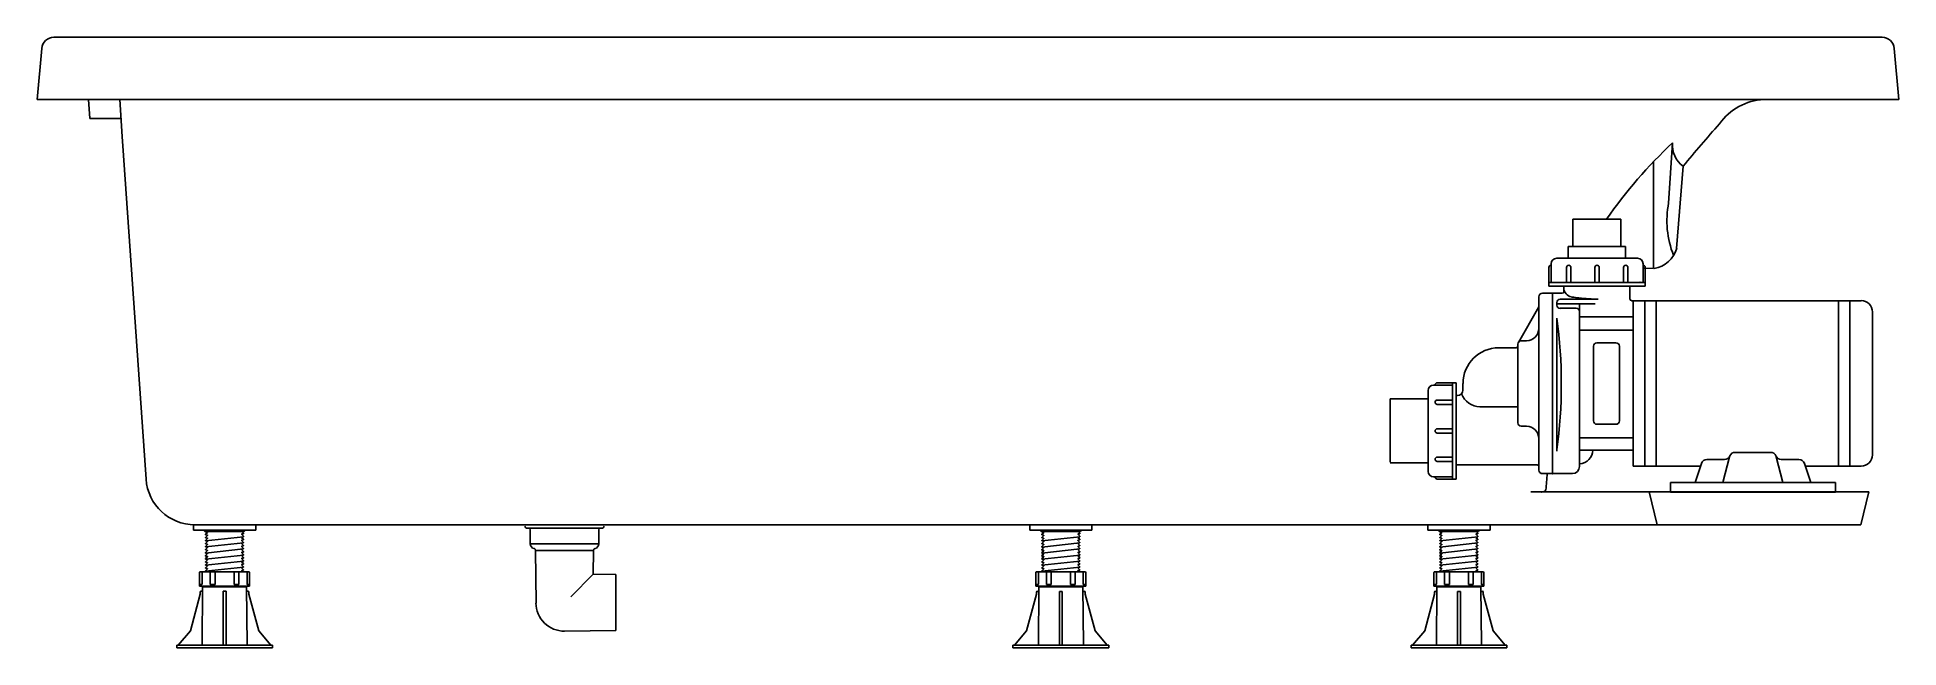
# Model space of a CAD drawing. Header units: millimetres. Extents: x -1233.67 to -1232.15, y 2253.17 to 2253.67.
import ezdxf

# ---------------------------------------------------------------- set-up
doc = ezdxf.new("R2010")
doc.units = ezdxf.units.MM
doc.layers.add('jacuzzi', color=1, linetype='Continuous')

msp = doc.modelspace()

# ---------------------------------------------------------------- linework, layer by layer
at = {"layer": 'jacuzzi'}
for p, q in [((-1233.6679, 2253.6657), (-1233.6715, 2253.6238)), ((-1233.6579, 2253.6748), (-1232.1602, 2253.6748)), ((-1232.1502, 2253.6657), (-1232.1465, 2253.6238)), ((-1233.6715, 2253.6238), (-1232.1465, 2253.6238)), ((-1233.6715, 2253.6238), (-1232.1465, 2253.6238)), ((-1233.6295, 2253.6238), (-1233.6284, 2253.6083)), ((-1233.602, 2253.5935), (-1233.604, 2253.6238)), ((-1233.6284, 2253.6083), (-1233.6024, 2253.6083)), ((-1233.602, 2253.5935), (-1233.5824, 2253.3128)), ((-1232.3319, 2253.5884), (-1232.3351, 2253.539)), ((-1232.3476, 2253.4854), (-1232.3476, 2253.5728)), ((-1232.3232, 2253.5692), (-1232.3285, 2253.5019)), ((-1232.4136, 2253.5258), (-1232.4136, 2253.5035)), ((-1232.3743, 2253.5257), (-1232.4136, 2253.5257)), ((-1232.3743, 2253.5258), (-1232.3743, 2253.5035)), ((-1232.3605, 2253.4939), (-1232.4268, 2253.4939)), ((-1232.3705, 2253.5035), (-1232.4173, 2253.5035)), ((-1232.4173, 2253.5035), (-1232.4173, 2253.4939)), ((-1232.3705, 2253.5035), (-1232.3705, 2253.4939)), ((-1232.4331, 2253.4863), (-1232.4331, 2253.471)), ((-1232.4313, 2253.4882), (-1232.4313, 2253.4894)), ((-1232.4313, 2253.4881), (-1232.4313, 2253.4893)), ((-1232.4313, 2253.4881), (-1232.4313, 2253.474)), ((-1232.4187, 2253.4863), (-1232.4187, 2253.474)), ((-1232.4151, 2253.4863), (-1232.4151, 2253.474)), ((-1232.3955, 2253.4863), (-1232.3955, 2253.474)), ((-1232.3919, 2253.4863), (-1232.3919, 2253.474)), ((-1232.372, 2253.4863), (-1232.372, 2253.474)), ((-1232.3684, 2253.4863), (-1232.3684, 2253.474)), ((-1232.356, 2253.4882), (-1232.356, 2253.4894)), ((-1232.356, 2253.4881), (-1232.356, 2253.4893)), ((-1232.356, 2253.474), (-1232.356, 2253.4881)), ((-1232.3552, 2253.4857), (-1232.3476, 2253.4854)), ((-1232.3542, 2253.4863), (-1232.3542, 2253.471)), ((-1232.4413, 2253.3202), (-1232.4413, 2253.4623)), ((-1232.4385, 2253.4651), (-1232.4302, 2253.4651)), ((-1232.3542, 2253.474), (-1232.4331, 2253.474)), ((-1232.3542, 2253.471), (-1232.4331, 2253.471)), ((-1232.4302, 2253.3174), (-1232.4302, 2253.4651)), ((-1232.4302, 2253.3174), (-1232.4302, 2253.4651)), ((-1232.4222, 2253.4651), (-1232.4302, 2253.4651)), ((-1232.4222, 2253.4651), (-1232.4302, 2253.4651)), ((-1232.4208, 2253.4665), (-1232.4208, 2253.471)), ((-1232.3668, 2253.4605), (-1232.3668, 2253.471)), ((-1232.4582, 2253.4249), (-1232.4413, 2253.4541)), ((-1232.4266, 2253.4576), (-1232.4266, 2253.4555)), ((-1232.4266, 2253.4576), (-1232.4266, 2253.4554)), ((-1232.3953, 2253.4564), (-1232.4266, 2253.4564)), ((-1232.3927, 2253.4602), (-1232.424, 2253.4602)), ((-1232.4107, 2253.4528), (-1232.424, 2253.4528)), ((-1232.4081, 2253.4564), (-1232.4081, 2253.3467)), ((-1232.1774, 2253.459), (-1232.3654, 2253.459)), ((-1232.364, 2253.459), (-1232.364, 2253.3367)), ((-1232.364, 2253.4571), (-1232.364, 2253.3367)), ((-1232.3547, 2253.459), (-1232.3547, 2253.3235)), ((-1232.3454, 2253.459), (-1232.3454, 2253.3235)), ((-1232.196, 2253.4591), (-1232.196, 2253.3236)), ((-1232.196, 2253.459), (-1232.196, 2253.3235)), ((-1232.1867, 2253.4591), (-1232.1867, 2253.3236)), ((-1232.1867, 2253.459), (-1232.1867, 2253.3235)), ((-1232.1681, 2253.4498), (-1232.1681, 2253.3328)), ((-1232.1681, 2253.4498), (-1232.1681, 2253.3328)), ((-1232.4266, 2253.4438), (-1232.4266, 2253.3358)), ((-1232.364, 2253.4457), (-1232.4081, 2253.4457)), ((-1232.364, 2253.4349), (-1232.4081, 2253.4349)), ((-1232.4743, 2253.4205), (-1232.46, 2253.4205)), ((-1232.4585, 2253.359), (-1232.4585, 2253.4235)), ((-1232.4558, 2253.4263), (-1232.4515, 2253.4263)), ((-1232.3966, 2253.3606), (-1232.3966, 2253.4218)), ((-1232.3938, 2253.4246), (-1232.3782, 2253.4246)), ((-1232.3754, 2253.3606), (-1232.3754, 2253.4218)), ((-1232.5122, 2253.39), (-1232.5276, 2253.39)), ((-1232.5246, 2253.3918), (-1232.5092, 2253.3918)), ((-1232.5122, 2253.3918), (-1232.5122, 2253.3129)), ((-1232.5092, 2253.3918), (-1232.5092, 2253.3129)), ((-1232.5036, 2253.3858), (-1232.5036, 2253.3913)), ((-1232.5631, 2253.3786), (-1232.5631, 2253.3267)), ((-1232.5631, 2253.3786), (-1232.5631, 2253.3304)), ((-1232.5631, 2253.3786), (-1232.5321, 2253.3786)), ((-1232.5631, 2253.3786), (-1232.5321, 2253.3786)), ((-1232.5321, 2253.3856), (-1232.5321, 2253.3193)), ((-1232.5321, 2253.3855), (-1232.5321, 2253.3192)), ((-1232.5246, 2253.3777), (-1232.5122, 2253.3777)), ((-1232.5246, 2253.3741), (-1232.5122, 2253.3741)), ((-1232.5085, 2253.3814), (-1232.508, 2253.3814)), ((-1232.4897, 2253.372), (-1232.4585, 2253.372)), ((-1232.4558, 2253.3562), (-1232.4515, 2253.3562)), ((-1232.3938, 2253.3578), (-1232.3782, 2253.3578)), ((-1232.5246, 2253.3542), (-1232.5122, 2253.3542)), ((-1232.5246, 2253.3506), (-1232.5122, 2253.3506)), ((-1232.364, 2253.3467), (-1232.4081, 2253.3467)), ((-1232.4081, 2253.3467), (-1232.4081, 2253.3367)), ((-1232.4081, 2253.3467), (-1232.4081, 2253.3367)), ((-1232.364, 2253.3467), (-1232.364, 2253.3367)), ((-1232.364, 2253.3467), (-1232.364, 2253.3367)), ((-1232.5631, 2253.3341), (-1232.5631, 2253.3304)), ((-1232.5631, 2253.3304), (-1232.5631, 2253.3267)), ((-1232.5631, 2253.3262), (-1232.5321, 2253.3262)), ((-1232.5246, 2253.331), (-1232.5122, 2253.331)), ((-1232.5246, 2253.3274), (-1232.5122, 2253.3274)), ((-1232.4081, 2253.3367), (-1232.364, 2253.3367)), ((-1232.4081, 2253.3367), (-1232.4081, 2253.3319)), ((-1232.4081, 2253.3367), (-1232.4081, 2253.3319)), ((-1232.4081, 2253.3319), (-1232.4081, 2253.3254)), ((-1232.4081, 2253.3319), (-1232.4081, 2253.3254)), ((-1232.4081, 2253.3254), (-1232.4081, 2253.3233)), ((-1232.4081, 2253.3254), (-1232.4081, 2253.3233)), ((-1232.364, 2253.3367), (-1232.364, 2253.3236)), ((-1232.364, 2253.3367), (-1232.364, 2253.3235)), ((-1232.3134, 2253.3102), (-1232.3082, 2253.3258)), ((-1232.3134, 2253.3101), (-1232.3082, 2253.3258)), ((-1232.3038, 2253.329), (-1232.2892, 2253.329)), ((-1232.3038, 2253.329), (-1232.2892, 2253.329)), ((-1232.2851, 2253.3314), (-1232.2906, 2253.3102)), ((-1232.2851, 2253.3313), (-1232.2906, 2253.3101)), ((-1232.2806, 2253.3348), (-1232.266, 2253.3348)), ((-1232.2806, 2253.3348), (-1232.266, 2253.3348)), ((-1232.2515, 2253.3348), (-1232.266, 2253.3348)), ((-1232.2515, 2253.3348), (-1232.266, 2253.3348)), ((-1232.247, 2253.3314), (-1232.2415, 2253.3102)), ((-1232.247, 2253.3313), (-1232.2415, 2253.3101)), ((-1232.2283, 2253.329), (-1232.2429, 2253.329)), ((-1232.2283, 2253.329), (-1232.2429, 2253.329)), ((-1232.2187, 2253.3102), (-1232.2239, 2253.3258)), ((-1232.2187, 2253.3101), (-1232.2239, 2253.3258)), ((-1232.5264, 2253.3148), (-1232.5276, 2253.3148)), ((-1232.5264, 2253.3147), (-1232.5276, 2253.3147)), ((-1232.5264, 2253.3147), (-1232.5122, 2253.3147)), ((-1232.5246, 2253.3129), (-1232.5092, 2253.3129)), ((-1232.5092, 2253.3245), (-1232.4427, 2253.3245)), ((-1232.4385, 2253.3174), (-1232.4302, 2253.3174)), ((-1232.4302, 2253.3174), (-1232.4139, 2253.3174)), ((-1232.3089, 2253.3235), (-1232.364, 2253.3235)), ((-1232.1985, 2253.3102), (-1232.3336, 2253.3102)), ((-1232.3336, 2253.3024), (-1232.3336, 2253.3102)), ((-1232.1985, 2253.3101), (-1232.3336, 2253.3101)), ((-1232.3336, 2253.3023), (-1232.3336, 2253.3101)), ((-1232.1774, 2253.3236), (-1232.2232, 2253.3236)), ((-1232.1774, 2253.3235), (-1232.2232, 2253.3235)), ((-1232.1985, 2253.3024), (-1232.1985, 2253.3102)), ((-1232.1985, 2253.3023), (-1232.1985, 2253.3101)), ((-1232.1952, 2253.3024), (-1232.448, 2253.3024)), ((-1232.171, 2253.3024), (-1232.448, 2253.3024)), ((-1232.351, 2253.3024), (-1232.3444, 2253.2756)), ((-1232.3336, 2253.3024), (-1232.1985, 2253.3024)), ((-1232.3336, 2253.3023), (-1232.1985, 2253.3023)), ((-1232.171, 2253.3024), (-1232.1777, 2253.2756)), ((-1233.5436, 2253.2756), (-1233.5436, 2253.2711)), ((-1233.5436, 2253.2756), (-1233.4926, 2253.2756)), ((-1233.4926, 2253.2711), (-1233.5436, 2253.2711)), ((-1232.3444, 2253.2756), (-1233.5425, 2253.2756)), ((-1233.5342, 2253.2708), (-1233.5342, 2253.2708)), ((-1233.5342, 2253.27), (-1233.5332, 2253.27)), ((-1233.5337, 2253.27), (-1233.5337, 2253.2698)), ((-1233.5337, 2253.2698), (-1233.5322, 2253.2696)), ((-1233.5321, 2253.2693), (-1233.5337, 2253.2677)), ((-1233.5337, 2253.2677), (-1233.5337, 2253.2673)), ((-1233.5337, 2253.2673), (-1233.5322, 2253.2671)), ((-1233.5321, 2253.2668), (-1233.5337, 2253.2652)), ((-1233.5337, 2253.2623), (-1233.5025, 2253.2657)), ((-1233.5337, 2253.2652), (-1233.5337, 2253.2648)), ((-1233.5337, 2253.2648), (-1233.5322, 2253.2646)), ((-1233.5321, 2253.2643), (-1233.5337, 2253.2627)), ((-1233.5332, 2253.27), (-1233.502, 2253.27)), ((-1233.5041, 2253.2677), (-1233.5025, 2253.2661)), ((-1233.5041, 2253.2652), (-1233.5025, 2253.2636)), ((-1233.5025, 2253.2682), (-1233.5039, 2253.268)), ((-1233.5025, 2253.2657), (-1233.5039, 2253.2655)), ((-1233.5031, 2253.2693), (-1233.5025, 2253.2686)), ((-1233.5025, 2253.2686), (-1233.5025, 2253.2682)), ((-1233.5025, 2253.2661), (-1233.5025, 2253.2657)), ((-1233.4926, 2253.2756), (-1233.4926, 2253.2711)), ((-1233.3933, 2253.2755), (-1233.2267, 2253.2755)), ((-1233.2706, 2253.2728), (-1233.2086, 2253.2728)), ((-1233.2676, 2253.2598), (-1233.2676, 2253.2713)), ((-1233.2116, 2253.2598), (-1233.2116, 2253.2713)), ((-1232.8585, 2253.2756), (-1232.8585, 2253.2711)), ((-1232.8585, 2253.2756), (-1232.8075, 2253.2756)), ((-1232.8075, 2253.2711), (-1232.8585, 2253.2711)), ((-1232.8491, 2253.2707), (-1232.8491, 2253.2707)), ((-1232.8491, 2253.2699), (-1232.8481, 2253.2699)), ((-1232.8486, 2253.2699), (-1232.8486, 2253.2698)), ((-1232.8486, 2253.2698), (-1232.8471, 2253.2696)), ((-1232.847, 2253.2693), (-1232.8486, 2253.2677)), ((-1232.8486, 2253.2677), (-1232.8486, 2253.2673)), ((-1232.8486, 2253.2673), (-1232.8471, 2253.2671)), ((-1232.847, 2253.2668), (-1232.8486, 2253.2652)), ((-1232.8486, 2253.2623), (-1232.8174, 2253.2657)), ((-1232.8486, 2253.2652), (-1232.8486, 2253.2648)), ((-1232.8486, 2253.2648), (-1232.8471, 2253.2646)), ((-1232.847, 2253.2643), (-1232.8486, 2253.2627)), ((-1232.8481, 2253.2699), (-1232.8169, 2253.2699)), ((-1232.819, 2253.2677), (-1232.8174, 2253.2661)), ((-1232.819, 2253.2652), (-1232.8174, 2253.2636)), ((-1232.8174, 2253.2681), (-1232.8189, 2253.268)), ((-1232.8174, 2253.2657), (-1232.8189, 2253.2655)), ((-1232.818, 2253.2692), (-1232.8174, 2253.2686)), ((-1232.8174, 2253.2686), (-1232.8174, 2253.2681)), ((-1232.8174, 2253.2661), (-1232.8174, 2253.2657)), ((-1232.8075, 2253.2756), (-1232.8075, 2253.2711)), ((-1232.5324, 2253.2756), (-1232.5324, 2253.2711)), ((-1232.5324, 2253.2756), (-1232.4814, 2253.2756)), ((-1232.4814, 2253.2711), (-1232.5324, 2253.2711)), ((-1232.523, 2253.2707), (-1232.523, 2253.2707)), ((-1232.523, 2253.2699), (-1232.522, 2253.2699)), ((-1232.5225, 2253.2699), (-1232.5225, 2253.2698)), ((-1232.5225, 2253.2698), (-1232.521, 2253.2696)), ((-1232.5209, 2253.2693), (-1232.5225, 2253.2677)), ((-1232.5225, 2253.2677), (-1232.5225, 2253.2673)), ((-1232.5225, 2253.2673), (-1232.521, 2253.2671)), ((-1232.5209, 2253.2668), (-1232.5225, 2253.2652)), ((-1232.5225, 2253.2623), (-1232.4913, 2253.2657)), ((-1232.5225, 2253.2652), (-1232.5225, 2253.2648)), ((-1232.5225, 2253.2648), (-1232.521, 2253.2646)), ((-1232.5209, 2253.2643), (-1232.5225, 2253.2627)), ((-1232.522, 2253.2699), (-1232.4908, 2253.2699)), ((-1232.4929, 2253.2677), (-1232.4913, 2253.2661)), ((-1232.4929, 2253.2652), (-1232.4913, 2253.2636)), ((-1232.4913, 2253.2681), (-1232.4927, 2253.268)), ((-1232.4913, 2253.2657), (-1232.4927, 2253.2655)), ((-1232.4919, 2253.2692), (-1232.4913, 2253.2686)), ((-1232.4913, 2253.2686), (-1232.4913, 2253.2681)), ((-1232.4913, 2253.2661), (-1232.4913, 2253.2657)), ((-1232.4814, 2253.2756), (-1232.4814, 2253.2711)), ((-1232.3444, 2253.2756), (-1232.1777, 2253.2756)), ((-1233.5337, 2253.2627), (-1233.5337, 2253.2623)), ((-1233.5337, 2253.2623), (-1233.5322, 2253.2622)), ((-1233.5321, 2253.2618), (-1233.5337, 2253.2603)), ((-1233.5337, 2253.2574), (-1233.5025, 2253.2607)), ((-1233.5337, 2253.2603), (-1233.5337, 2253.2598)), ((-1233.5337, 2253.2598), (-1233.5322, 2253.2597)), ((-1233.5321, 2253.2594), (-1233.5337, 2253.2578)), ((-1233.5337, 2253.2578), (-1233.5337, 2253.2574)), ((-1233.5337, 2253.2574), (-1233.5322, 2253.2572)), ((-1233.5321, 2253.2569), (-1233.5337, 2253.2553)), ((-1233.5337, 2253.2524), (-1233.5025, 2253.2557)), ((-1233.5337, 2253.2553), (-1233.5337, 2253.2549)), ((-1233.5337, 2253.2549), (-1233.5322, 2253.2547)), ((-1233.5321, 2253.2544), (-1233.5337, 2253.2528)), ((-1233.5337, 2253.2528), (-1233.5337, 2253.2524)), ((-1233.5337, 2253.2524), (-1233.5322, 2253.2522)), ((-1233.5321, 2253.2519), (-1233.5337, 2253.2503)), ((-1233.5337, 2253.2474), (-1233.5025, 2253.2507)), ((-1233.5337, 2253.2503), (-1233.5337, 2253.2499)), ((-1233.5337, 2253.2499), (-1233.5322, 2253.2497)), ((-1233.5321, 2253.2494), (-1233.5337, 2253.2478)), ((-1233.5041, 2253.2627), (-1233.5025, 2253.2611)), ((-1233.5041, 2253.2602), (-1233.5025, 2253.2586)), ((-1233.5041, 2253.2577), (-1233.5025, 2253.2561)), ((-1233.5041, 2253.2552), (-1233.5025, 2253.2536)), ((-1233.5041, 2253.2528), (-1233.5025, 2253.2512)), ((-1233.5041, 2253.2503), (-1233.5025, 2253.2487)), ((-1233.5025, 2253.2632), (-1233.5039, 2253.263)), ((-1233.5025, 2253.2607), (-1233.5039, 2253.2605)), ((-1233.5025, 2253.2582), (-1233.5039, 2253.258)), ((-1233.5025, 2253.2557), (-1233.5039, 2253.2555)), ((-1233.5025, 2253.2532), (-1233.5039, 2253.2531)), ((-1233.5025, 2253.2507), (-1233.5039, 2253.2506)), ((-1233.5025, 2253.2636), (-1233.5025, 2253.2632)), ((-1233.5025, 2253.2611), (-1233.5025, 2253.2607)), ((-1233.5025, 2253.2586), (-1233.5025, 2253.2582)), ((-1233.5025, 2253.2561), (-1233.5025, 2253.2557)), ((-1233.5025, 2253.2536), (-1233.5025, 2253.2532)), ((-1233.5025, 2253.2512), (-1233.5025, 2253.2507)), ((-1233.5025, 2253.2487), (-1233.5025, 2253.2483)), ((-1233.2116, 2253.2598), (-1233.2676, 2253.2598)), ((-1233.2633, 2253.2545), (-1233.2629, 2253.2114)), ((-1233.2158, 2253.2545), (-1233.2633, 2253.2545)), ((-1233.2158, 2253.2545), (-1233.216, 2253.235)), ((-1232.8486, 2253.2627), (-1232.8486, 2253.2623)), ((-1232.8486, 2253.2623), (-1232.8471, 2253.2621)), ((-1232.847, 2253.2618), (-1232.8486, 2253.2602)), ((-1232.8486, 2253.2573), (-1232.8174, 2253.2607)), ((-1232.8486, 2253.2602), (-1232.8486, 2253.2598)), ((-1232.8486, 2253.2598), (-1232.8471, 2253.2596)), ((-1232.847, 2253.2593), (-1232.8486, 2253.2577)), ((-1232.8486, 2253.2577), (-1232.8486, 2253.2573)), ((-1232.8486, 2253.2573), (-1232.8471, 2253.2571)), ((-1232.847, 2253.2568), (-1232.8486, 2253.2552)), ((-1232.8486, 2253.2523), (-1232.8174, 2253.2557)), ((-1232.8486, 2253.2552), (-1232.8486, 2253.2548)), ((-1232.8486, 2253.2548), (-1232.8471, 2253.2546)), ((-1232.847, 2253.2543), (-1232.8486, 2253.2527)), ((-1232.8486, 2253.2527), (-1232.8486, 2253.2523)), ((-1232.8486, 2253.2523), (-1232.8471, 2253.2522)), ((-1232.847, 2253.2518), (-1232.8486, 2253.2503)), ((-1232.8486, 2253.2474), (-1232.8174, 2253.2507)), ((-1232.8486, 2253.2503), (-1232.8486, 2253.2498)), ((-1232.8486, 2253.2498), (-1232.8471, 2253.2497)), ((-1232.847, 2253.2494), (-1232.8486, 2253.2478)), ((-1232.819, 2253.2627), (-1232.8174, 2253.2611)), ((-1232.819, 2253.2602), (-1232.8174, 2253.2586)), ((-1232.819, 2253.2577), (-1232.8174, 2253.2561)), ((-1232.819, 2253.2552), (-1232.8174, 2253.2536)), ((-1232.819, 2253.2527), (-1232.8174, 2253.2511)), ((-1232.819, 2253.2502), (-1232.8174, 2253.2486)), ((-1232.8174, 2253.2632), (-1232.8189, 2253.263)), ((-1232.8174, 2253.2607), (-1232.8189, 2253.2605)), ((-1232.8174, 2253.2582), (-1232.8189, 2253.258)), ((-1232.8174, 2253.2557), (-1232.8189, 2253.2555)), ((-1232.8174, 2253.2532), (-1232.8189, 2253.253)), ((-1232.8174, 2253.2507), (-1232.8189, 2253.2505)), ((-1232.8174, 2253.2636), (-1232.8174, 2253.2632)), ((-1232.8174, 2253.2611), (-1232.8174, 2253.2607)), ((-1232.8174, 2253.2586), (-1232.8174, 2253.2582)), ((-1232.8174, 2253.2561), (-1232.8174, 2253.2557)), ((-1232.8174, 2253.2536), (-1232.8174, 2253.2532)), ((-1232.8174, 2253.2511), (-1232.8174, 2253.2507)), ((-1232.8174, 2253.2486), (-1232.8174, 2253.2482)), ((-1232.5225, 2253.2627), (-1232.5225, 2253.2623)), ((-1232.5225, 2253.2623), (-1232.521, 2253.2621)), ((-1232.5209, 2253.2618), (-1232.5225, 2253.2602)), ((-1232.5225, 2253.2573), (-1232.4913, 2253.2607)), ((-1232.5225, 2253.2602), (-1232.5225, 2253.2598)), ((-1232.5225, 2253.2598), (-1232.521, 2253.2596)), ((-1232.5209, 2253.2593), (-1232.5225, 2253.2577)), ((-1232.5225, 2253.2577), (-1232.5225, 2253.2573)), ((-1232.5225, 2253.2573), (-1232.521, 2253.2571)), ((-1232.5209, 2253.2568), (-1232.5225, 2253.2552)), ((-1232.5225, 2253.2523), (-1232.4913, 2253.2557)), ((-1232.5225, 2253.2552), (-1232.5225, 2253.2548)), ((-1232.5225, 2253.2548), (-1232.521, 2253.2546)), ((-1232.5209, 2253.2543), (-1232.5225, 2253.2527)), ((-1232.5225, 2253.2527), (-1232.5225, 2253.2523)), ((-1232.5225, 2253.2523), (-1232.521, 2253.2522)), ((-1232.5209, 2253.2518), (-1232.5225, 2253.2503)), ((-1232.5225, 2253.2474), (-1232.4913, 2253.2507)), ((-1232.5225, 2253.2503), (-1232.5225, 2253.2498)), ((-1232.5225, 2253.2498), (-1232.521, 2253.2497)), ((-1232.5209, 2253.2494), (-1232.5225, 2253.2478)), ((-1232.4929, 2253.2627), (-1232.4913, 2253.2611)), ((-1232.4929, 2253.2602), (-1232.4913, 2253.2586)), ((-1232.4929, 2253.2577), (-1232.4913, 2253.2561)), ((-1232.4929, 2253.2552), (-1232.4913, 2253.2536)), ((-1232.4929, 2253.2527), (-1232.4913, 2253.2511)), ((-1232.4929, 2253.2502), (-1232.4913, 2253.2486)), ((-1232.4913, 2253.2632), (-1232.4927, 2253.263)), ((-1232.4913, 2253.2607), (-1232.4927, 2253.2605)), ((-1232.4913, 2253.2582), (-1232.4927, 2253.258)), ((-1232.4913, 2253.2557), (-1232.4927, 2253.2555)), ((-1232.4913, 2253.2532), (-1232.4927, 2253.253)), ((-1232.4913, 2253.2507), (-1232.4927, 2253.2505)), ((-1232.4913, 2253.2636), (-1232.4913, 2253.2632)), ((-1232.4913, 2253.2611), (-1232.4913, 2253.2607)), ((-1232.4913, 2253.2586), (-1232.4913, 2253.2582)), ((-1232.4913, 2253.2561), (-1232.4913, 2253.2557)), ((-1232.4913, 2253.2536), (-1232.4913, 2253.2532)), ((-1232.4913, 2253.2511), (-1232.4913, 2253.2507)), ((-1232.4913, 2253.2486), (-1232.4913, 2253.2482)), ((-1233.5385, 2253.2253), (-1233.5385, 2253.2363)), ((-1233.5377, 2253.2371), (-1233.4985, 2253.2371)), ((-1233.5365, 2253.2269), (-1233.5365, 2253.2363)), ((-1233.5339, 2253.2371), (-1233.5022, 2253.2371)), ((-1233.5337, 2253.2478), (-1233.5337, 2253.2474)), ((-1233.5337, 2253.2474), (-1233.5322, 2253.2472)), ((-1233.5321, 2253.2469), (-1233.5337, 2253.2453)), ((-1233.5337, 2253.2424), (-1233.5025, 2253.2458)), ((-1233.5337, 2253.2453), (-1233.5337, 2253.2449)), ((-1233.5337, 2253.2449), (-1233.5322, 2253.2447)), ((-1233.5321, 2253.2444), (-1233.5337, 2253.2428)), ((-1233.5337, 2253.2428), (-1233.5337, 2253.2424)), ((-1233.5337, 2253.2424), (-1233.5322, 2253.2422)), ((-1233.5321, 2253.2419), (-1233.5337, 2253.2403)), ((-1233.5337, 2253.2374), (-1233.5025, 2253.2408)), ((-1233.5337, 2253.2403), (-1233.5337, 2253.2399)), ((-1233.5337, 2253.2399), (-1233.5322, 2253.2397)), ((-1233.5321, 2253.2394), (-1233.5337, 2253.2378)), ((-1233.5337, 2253.2378), (-1233.5337, 2253.2374)), ((-1233.5337, 2253.2374), (-1233.5322, 2253.2372)), ((-1233.5298, 2253.2371), (-1233.5298, 2253.2265)), ((-1233.5259, 2253.2371), (-1233.5259, 2253.2265)), ((-1233.5102, 2253.2371), (-1233.5102, 2253.2265)), ((-1233.5063, 2253.2371), (-1233.5063, 2253.2265)), ((-1233.5041, 2253.2478), (-1233.5025, 2253.2462)), ((-1233.5041, 2253.2453), (-1233.5025, 2253.2437)), ((-1233.5041, 2253.2428), (-1233.5025, 2253.2412)), ((-1233.5041, 2253.2403), (-1233.5025, 2253.2387)), ((-1233.5041, 2253.2378), (-1233.5033, 2253.2371)), ((-1233.5025, 2253.2483), (-1233.5039, 2253.2481)), ((-1233.5025, 2253.2458), (-1233.5039, 2253.2456)), ((-1233.5025, 2253.2433), (-1233.5039, 2253.2431)), ((-1233.5025, 2253.2408), (-1233.5039, 2253.2406)), ((-1233.5025, 2253.2383), (-1233.5039, 2253.2381)), ((-1233.5025, 2253.2462), (-1233.5025, 2253.2458)), ((-1233.5025, 2253.2437), (-1233.5025, 2253.2433)), ((-1233.5025, 2253.2412), (-1233.5025, 2253.2408)), ((-1233.5025, 2253.2387), (-1233.5025, 2253.2383)), ((-1233.4997, 2253.2269), (-1233.4997, 2253.2363)), ((-1233.4977, 2253.2262), (-1233.4977, 2253.2363)), ((-1233.216, 2253.235), (-1233.2343, 2253.2166)), ((-1233.216, 2253.235), (-1233.1976, 2253.2348)), ((-1233.1976, 2253.2329), (-1233.1976, 2253.2348)), ((-1233.1976, 2253.1902), (-1233.1976, 2253.2334)), ((-1232.8534, 2253.2253), (-1232.8534, 2253.2363)), ((-1232.8526, 2253.237), (-1232.8134, 2253.237)), ((-1232.8514, 2253.2268), (-1232.8514, 2253.2363)), ((-1232.8488, 2253.237), (-1232.8172, 2253.237)), ((-1232.8486, 2253.2478), (-1232.8486, 2253.2474)), ((-1232.8486, 2253.2474), (-1232.8471, 2253.2472)), ((-1232.847, 2253.2469), (-1232.8486, 2253.2453)), ((-1232.8486, 2253.2424), (-1232.8174, 2253.2457)), ((-1232.8486, 2253.2453), (-1232.8486, 2253.2449)), ((-1232.8486, 2253.2449), (-1232.8471, 2253.2447)), ((-1232.847, 2253.2444), (-1232.8486, 2253.2428)), ((-1232.8486, 2253.2428), (-1232.8486, 2253.2424)), ((-1232.8486, 2253.2424), (-1232.8471, 2253.2422)), ((-1232.847, 2253.2419), (-1232.8486, 2253.2403)), ((-1232.8486, 2253.2374), (-1232.8174, 2253.2408)), ((-1232.8486, 2253.2403), (-1232.8486, 2253.2399)), ((-1232.8486, 2253.2399), (-1232.8471, 2253.2397)), ((-1232.847, 2253.2394), (-1232.8486, 2253.2378)), ((-1232.8486, 2253.2378), (-1232.8486, 2253.2374)), ((-1232.8486, 2253.2374), (-1232.8471, 2253.2372)), ((-1232.8448, 2253.237), (-1232.8448, 2253.2265)), ((-1232.8408, 2253.237), (-1232.8408, 2253.2265)), ((-1232.8252, 2253.237), (-1232.8252, 2253.2265)), ((-1232.8212, 2253.237), (-1232.8212, 2253.2265)), ((-1232.819, 2253.2477), (-1232.8174, 2253.2461)), ((-1232.819, 2253.2452), (-1232.8174, 2253.2436)), ((-1232.819, 2253.2428), (-1232.8174, 2253.2412)), ((-1232.819, 2253.2403), (-1232.8174, 2253.2387)), ((-1232.819, 2253.2378), (-1232.8182, 2253.237)), ((-1232.8174, 2253.2482), (-1232.8189, 2253.248)), ((-1232.8174, 2253.2457), (-1232.8189, 2253.2455)), ((-1232.8174, 2253.2432), (-1232.8189, 2253.2431)), ((-1232.8174, 2253.2408), (-1232.8189, 2253.2406)), ((-1232.8174, 2253.2383), (-1232.8189, 2253.2381)), ((-1232.8174, 2253.2461), (-1232.8174, 2253.2457)), ((-1232.8174, 2253.2436), (-1232.8174, 2253.2432)), ((-1232.8174, 2253.2412), (-1232.8174, 2253.2408)), ((-1232.8174, 2253.2387), (-1232.8174, 2253.2383)), ((-1232.8146, 2253.2268), (-1232.8146, 2253.2363)), ((-1232.8126, 2253.2261), (-1232.8126, 2253.2363)), ((-1232.5273, 2253.2253), (-1232.5273, 2253.2363)), ((-1232.5265, 2253.237), (-1232.4873, 2253.237)), ((-1232.5253, 2253.2268), (-1232.5253, 2253.2363)), ((-1232.5227, 2253.237), (-1232.491, 2253.237)), ((-1232.5225, 2253.2478), (-1232.5225, 2253.2474)), ((-1232.5225, 2253.2474), (-1232.521, 2253.2472)), ((-1232.5209, 2253.2469), (-1232.5225, 2253.2453)), ((-1232.5225, 2253.2424), (-1232.4913, 2253.2457)), ((-1232.5225, 2253.2453), (-1232.5225, 2253.2449)), ((-1232.5225, 2253.2449), (-1232.521, 2253.2447)), ((-1232.5209, 2253.2444), (-1232.5225, 2253.2428)), ((-1232.5225, 2253.2428), (-1232.5225, 2253.2424)), ((-1232.5225, 2253.2424), (-1232.521, 2253.2422)), ((-1232.5209, 2253.2419), (-1232.5225, 2253.2403)), ((-1232.5225, 2253.2374), (-1232.4913, 2253.2408)), ((-1232.5225, 2253.2403), (-1232.5225, 2253.2399)), ((-1232.5225, 2253.2399), (-1232.521, 2253.2397)), ((-1232.5209, 2253.2394), (-1232.5225, 2253.2378)), ((-1232.5225, 2253.2378), (-1232.5225, 2253.2374)), ((-1232.5225, 2253.2374), (-1232.521, 2253.2372)), ((-1232.5186, 2253.237), (-1232.5186, 2253.2265)), ((-1232.5147, 2253.237), (-1232.5147, 2253.2265)), ((-1232.499, 2253.237), (-1232.499, 2253.2265)), ((-1232.4951, 2253.237), (-1232.4951, 2253.2265)), ((-1232.4929, 2253.2477), (-1232.4913, 2253.2461)), ((-1232.4929, 2253.2452), (-1232.4913, 2253.2436)), ((-1232.4929, 2253.2428), (-1232.4913, 2253.2412)), ((-1232.4929, 2253.2403), (-1232.4913, 2253.2387)), ((-1232.4929, 2253.2378), (-1232.4921, 2253.237)), ((-1232.4913, 2253.2482), (-1232.4927, 2253.248)), ((-1232.4913, 2253.2457), (-1232.4927, 2253.2455)), ((-1232.4913, 2253.2432), (-1232.4927, 2253.2431)), ((-1232.4913, 2253.2408), (-1232.4927, 2253.2406)), ((-1232.4913, 2253.2383), (-1232.4927, 2253.2381)), ((-1232.4913, 2253.2461), (-1232.4913, 2253.2457)), ((-1232.4913, 2253.2436), (-1232.4913, 2253.2432)), ((-1232.4913, 2253.2412), (-1232.4913, 2253.2408)), ((-1232.4913, 2253.2387), (-1232.4913, 2253.2383)), ((-1232.4885, 2253.2268), (-1232.4885, 2253.2363)), ((-1232.4865, 2253.2261), (-1232.4865, 2253.2363)), ((-1233.5461, 2253.1887), (-1233.5381, 2253.2187)), ((-1233.5385, 2253.2265), (-1233.5369, 2253.2265)), ((-1233.5385, 2253.2253), (-1233.5385, 2253.2262)), ((-1233.5385, 2253.2253), (-1233.4977, 2253.2253)), ((-1233.5381, 2253.2187), (-1233.5381, 2253.2203)), ((-1233.5373, 2253.2211), (-1233.5361, 2253.2211)), ((-1233.5365, 2253.1772), (-1233.5361, 2253.2247)), ((-1233.5361, 2253.2247), (-1233.5001, 2253.2247)), ((-1233.5298, 2253.2265), (-1233.5259, 2253.2265)), ((-1233.5193, 2253.2211), (-1233.5169, 2253.2211)), ((-1233.5193, 2253.1768), (-1233.5193, 2253.2211)), ((-1233.5169, 2253.1768), (-1233.5169, 2253.2211)), ((-1233.5102, 2253.2265), (-1233.5063, 2253.2265)), ((-1233.4996, 2253.1772), (-1233.5001, 2253.2247)), ((-1233.4989, 2253.2211), (-1233.5001, 2253.2211)), ((-1233.4993, 2253.2265), (-1233.4977, 2253.2265)), ((-1233.4981, 2253.2187), (-1233.4981, 2253.2203)), ((-1233.49, 2253.1887), (-1233.4981, 2253.2187)), ((-1233.4977, 2253.2253), (-1233.4977, 2253.2262)), ((-1232.861, 2253.1886), (-1232.853, 2253.2187)), ((-1232.8534, 2253.2265), (-1232.8518, 2253.2265)), ((-1232.8534, 2253.2253), (-1232.8534, 2253.2261)), ((-1232.8534, 2253.2253), (-1232.8126, 2253.2253)), ((-1232.853, 2253.2187), (-1232.853, 2253.2203)), ((-1232.8522, 2253.221), (-1232.851, 2253.221)), ((-1232.8514, 2253.1771), (-1232.851, 2253.2247)), ((-1232.851, 2253.2247), (-1232.815, 2253.2247)), ((-1232.8448, 2253.2265), (-1232.8408, 2253.2265)), ((-1232.8342, 2253.221), (-1232.8318, 2253.221)), ((-1232.8342, 2253.1768), (-1232.8342, 2253.221)), ((-1232.8318, 2253.1768), (-1232.8318, 2253.221)), ((-1232.8252, 2253.2265), (-1232.8212, 2253.2265)), ((-1232.8145, 2253.1771), (-1232.815, 2253.2247)), ((-1232.8138, 2253.221), (-1232.815, 2253.221)), ((-1232.8142, 2253.2265), (-1232.8126, 2253.2265)), ((-1232.813, 2253.2187), (-1232.813, 2253.2203)), ((-1232.8049, 2253.1886), (-1232.813, 2253.2187)), ((-1232.8126, 2253.2253), (-1232.8126, 2253.2261)), ((-1232.5349, 2253.1886), (-1232.5269, 2253.2187)), ((-1232.5273, 2253.2265), (-1232.5257, 2253.2265)), ((-1232.5273, 2253.2253), (-1232.5273, 2253.2261)), ((-1232.5273, 2253.2253), (-1232.4865, 2253.2253)), ((-1232.5269, 2253.2187), (-1232.5269, 2253.2203)), ((-1232.5261, 2253.221), (-1232.5249, 2253.221)), ((-1232.5253, 2253.1771), (-1232.5249, 2253.2247)), ((-1232.5249, 2253.2247), (-1232.4889, 2253.2247)), ((-1232.5186, 2253.2265), (-1232.5147, 2253.2265)), ((-1232.5081, 2253.221), (-1232.5057, 2253.221)), ((-1232.5081, 2253.1768), (-1232.5081, 2253.221)), ((-1232.5057, 2253.1768), (-1232.5057, 2253.221)), ((-1232.499, 2253.2265), (-1232.4951, 2253.2265)), ((-1232.4884, 2253.1771), (-1232.4889, 2253.2247)), ((-1232.4877, 2253.221), (-1232.4889, 2253.221)), ((-1232.4881, 2253.2265), (-1232.4865, 2253.2265)), ((-1232.4869, 2253.2187), (-1232.4869, 2253.2203)), ((-1232.4788, 2253.1886), (-1232.4869, 2253.2187)), ((-1232.4865, 2253.2253), (-1232.4865, 2253.2261)), ((-1233.5561, 2253.1768), (-1233.5461, 2253.1887)), ((-1233.4801, 2253.1768), (-1233.49, 2253.1887)), ((-1233.2396, 2253.1885), (-1233.1976, 2253.1888)), ((-1233.1976, 2253.1888), (-1233.1976, 2253.1907)), ((-1232.871, 2253.1768), (-1232.861, 2253.1886)), ((-1232.795, 2253.1768), (-1232.8049, 2253.1886)), ((-1232.5449, 2253.1768), (-1232.5349, 2253.1886)), ((-1232.4689, 2253.1768), (-1232.4788, 2253.1886)), ((-1233.5573, 2253.1768), (-1233.4789, 2253.1768)), ((-1233.5573, 2253.1748), (-1233.5573, 2253.1768)), ((-1233.5573, 2253.1748), (-1233.4789, 2253.1748)), ((-1233.4789, 2253.1748), (-1233.4789, 2253.1768)), ((-1232.8722, 2253.1768), (-1232.7938, 2253.1768)), ((-1232.8722, 2253.1748), (-1232.8722, 2253.1768)), ((-1232.8722, 2253.1748), (-1232.7938, 2253.1748)), ((-1232.7938, 2253.1748), (-1232.7938, 2253.1768)), ((-1232.5461, 2253.1768), (-1232.4677, 2253.1768)), ((-1232.5461, 2253.1748), (-1232.5461, 2253.1768)), ((-1232.5461, 2253.1748), (-1232.4677, 2253.1748)), ((-1232.4677, 2253.1748), (-1232.4677, 2253.1768))]:
    msp.add_line(p, q, dxfattribs=at)
for centre, radius, start, end in [((-1233.6579, 2253.6648), 0.01, 90, 175), ((-1232.1602, 2253.6648), 0.01, 5, 90), ((-1232.2549, 2253.577), 0.0469, 92.6584, 145.0051), ((-1231.6214, 2252.9943), 0.9072, 137.7834, 140.677), ((-1232.0589, 2253.2985), 0.3982, 133.2722, 145.198), ((-1232.31, 2253.5867), 0.022, 175.5073, 232.8464), ((-1232.2613, 2253.5244), 0.0752, 168.7698, 202.017), ((-1232.4268, 2253.4893), 0.0045, 90, 180), ((-1232.3605, 2253.4893), 0.0045, 0, 90), ((-1232.3511, 2253.5087), 0.0237, 279.866, 344.0755), ((-1232.4313, 2253.4863), 0.0018, 90, 180), ((-1232.4169, 2253.4863), 0.0018, 0, 180), ((-1232.3937, 2253.4863), 0.0018, 0, 180), ((-1232.3702, 2253.4863), 0.0018, 0, 180), ((-1232.356, 2253.4863), 0.0018, 0, 90), ((-1232.4385, 2253.4623), 0.00279, 90, 180), ((-1232.4222, 2253.4665), 0.00141, 270, 0), ((-1232.4222, 2253.4665), 0.00141, 270, 0), ((-1232.4131, 2253.4699), 0.00798, 193.8392, 266.6722), ((-1232.3832, 2253.6979), 0.2379, 262.3978, 262.5637), ((-1232.3832, 2253.6979), 0.2379, 262.5637, 263.8792), ((-1232.424, 2253.4576), 0.00261, 90, 180), ((-1232.424, 2253.4554), 0.00261, 180, 270), ((-1232.4107, 2253.4502), 0.00261, 0, 90), ((-1232.3832, 2253.6979), 0.2379, 263.8792, 265.7986), ((-1232.3832, 2253.6979), 0.2379, 265.7986, 267.7181), ((-1232.3654, 2253.4605), 0.00141, 180, 270), ((-1232.1774, 2253.4498), 0.00928, 0, 90), ((-1232.1774, 2253.4498), 0.00928, 0, 90), ((-1232.4515, 2253.4364), 0.0101, 270, 0), ((-1232.8298, 2253.3908), 0.4068, 352.3703, 7.6297), ((-1232.8298, 2253.3908), 0.4068, 352.3703, 7.6297), ((-1232.4743, 2253.3913), 0.0292, 90, 180), ((-1232.46, 2253.4219), 0.00142, 270, 0), ((-1232.4558, 2253.4235), 0.00279, 90, 180), ((-1232.3938, 2253.4218), 0.00278, 90, 180), ((-1232.3782, 2253.4218), 0.00278, 0, 90), ((-1232.5276, 2253.3855), 0.0045, 90, 180), ((-1232.5246, 2253.39), 0.0018, 90, 180), ((-1232.508, 2253.3858), 0.00441, 270, 0), ((-1232.5246, 2253.3759), 0.0018, 90, 270), ((-1232.5085, 2253.3821), 0.000743, 194.8583, 270), ((-1232.4885, 2253.3899), 0.0179, 203.7468, 266.1355), ((-1232.4558, 2253.359), 0.00279, 180, 270), ((-1232.4515, 2253.3461), 0.0101, 0, 90), ((-1232.3938, 2253.3606), 0.00278, 180, 270), ((-1232.3782, 2253.3606), 0.00278, 270, 0), ((-1232.5246, 2253.3524), 0.0018, 90, 270), ((-1232.5246, 2253.3292), 0.0018, 90, 270), ((-1232.4085, 2253.3367), 0.0113, 272.3872, 0), ((-1232.4085, 2253.3367), 0.0113, 272.3872, 0), ((-1232.3038, 2253.3244), 0.00464, 90, 161.6055), ((-1232.3038, 2253.3243), 0.00464, 90, 161.6055), ((-1232.2892, 2253.3337), 0.00464, 270, 338.1026), ((-1232.2892, 2253.3336), 0.00464, 270, 338.1026), ((-1232.2806, 2253.3302), 0.00464, 90, 158.1026), ((-1232.2806, 2253.3302), 0.00464, 90, 158.1026), ((-1232.2515, 2253.3302), 0.00464, 21.8974, 90), ((-1232.2515, 2253.3302), 0.00464, 21.8974, 90), ((-1232.2429, 2253.3337), 0.00464, 201.8974, 270), ((-1232.2429, 2253.3336), 0.00464, 201.8974, 270), ((-1232.2283, 2253.3244), 0.00464, 18.3945, 90), ((-1232.2283, 2253.3243), 0.00464, 18.3945, 90), ((-1232.1774, 2253.3328), 0.00928, 270, 0), ((-1232.1774, 2253.3328), 0.00928, 270, 0), ((-1233.5425, 2253.3156), 0.04, 183.9952, 270.0861), ((-1232.5276, 2253.3192), 0.0045, 180, 270), ((-1232.5246, 2253.3147), 0.0018, 180, 270), ((-1232.4427, 2253.3231), 0.00142, 0, 90), ((-1232.4385, 2253.3202), 0.00279, 180, 270), ((-1229.2995, 2253.0455), 3.1468, 175.0427, 175.2852), ((-1232.4139, 2253.3233), 0.00585, 270, 0), ((-1232.4139, 2253.3233), 0.00585, 270, 0), ((-1232.4394, 2253.3069), 0.00468, 255.1302, 324.0438), ((-1233.5353, 2253.27), 0.00118, 0, 90), ((-1233.5322, 2253.2694), 0.000179, 315, 83), ((-1233.5322, 2253.267), 0.000179, 315, 83), ((-1233.5322, 2253.2645), 0.000179, 315, 83), ((-1233.5039, 2253.2678), 0.000179, 97, 225), ((-1233.5039, 2253.2653), 0.000179, 97, 225), ((-1233.5028, 2253.2696), 0.00042, 90, 225), ((-1233.5008, 2253.27), 0.00118, 90, 180), ((-1233.2706, 2253.2743), 0.0015, 180, 270), ((-1233.2691, 2253.2713), 0.0015, 0, 90), ((-1233.2101, 2253.2713), 0.0015, 90, 180), ((-1233.2086, 2253.2743), 0.0015, 270, 0), ((-1232.8502, 2253.2699), 0.00118, 0, 90), ((-1232.8471, 2253.2694), 0.000179, 315, 83), ((-1232.8471, 2253.2669), 0.000179, 315, 83), ((-1232.8471, 2253.2644), 0.000179, 315, 83), ((-1232.8188, 2253.2678), 0.000179, 97, 225), ((-1232.8188, 2253.2653), 0.000179, 97, 225), ((-1232.8177, 2253.2695), 0.00042, 90, 225), ((-1232.8157, 2253.2699), 0.00118, 90, 180), ((-1232.5241, 2253.2699), 0.00118, 0, 90), ((-1232.521, 2253.2694), 0.000179, 315, 83), ((-1232.521, 2253.2669), 0.000179, 315, 83), ((-1232.521, 2253.2644), 0.000179, 315, 83), ((-1232.4927, 2253.2678), 0.000179, 97, 225), ((-1232.4927, 2253.2653), 0.000179, 97, 225), ((-1232.4916, 2253.2695), 0.00042, 90, 225), ((-1232.4896, 2253.2699), 0.00118, 90, 180), ((-1233.5322, 2253.262), 0.000179, 315, 83), ((-1233.5322, 2253.2595), 0.000179, 315, 83), ((-1233.5322, 2253.257), 0.000179, 315, 83), ((-1233.5322, 2253.2545), 0.000179, 315, 83), ((-1233.5322, 2253.252), 0.000179, 315, 83), ((-1233.5322, 2253.2495), 0.000179, 315, 83), ((-1233.5039, 2253.2628), 0.000179, 97, 225), ((-1233.5039, 2253.2604), 0.000179, 97, 225), ((-1233.5039, 2253.2579), 0.000179, 97, 225), ((-1233.5039, 2253.2554), 0.000179, 97, 225), ((-1233.5039, 2253.2529), 0.000179, 97, 225), ((-1233.5039, 2253.2504), 0.000179, 97, 225), ((-1233.2637, 2253.2598), 0.0039, 180, 257.8805), ((-1233.2648, 2253.2545), 0.0015, 0.5, 77.8805), ((-1233.2143, 2253.2545), 0.0015, 102.1195, 179.5), ((-1233.2155, 2253.2598), 0.0039, 282.1195, 0), ((-1232.8471, 2253.2619), 0.000179, 315, 83), ((-1232.8471, 2253.2594), 0.000179, 315, 83), ((-1232.8471, 2253.257), 0.000179, 315, 83), ((-1232.8471, 2253.2545), 0.000179, 315, 83), ((-1232.8471, 2253.252), 0.000179, 315, 83), ((-1232.8471, 2253.2495), 0.000179, 315, 83), ((-1232.8188, 2253.2628), 0.000179, 97, 225), ((-1232.8188, 2253.2603), 0.000179, 97, 225), ((-1232.8188, 2253.2578), 0.000179, 97, 225), ((-1232.8188, 2253.2553), 0.000179, 97, 225), ((-1232.8188, 2253.2528), 0.000179, 97, 225), ((-1232.8188, 2253.2504), 0.000179, 97, 225), ((-1232.521, 2253.2619), 0.000179, 315, 83), ((-1232.521, 2253.2594), 0.000179, 315, 83), ((-1232.521, 2253.257), 0.000179, 315, 83), ((-1232.521, 2253.2545), 0.000179, 315, 83), ((-1232.521, 2253.252), 0.000179, 315, 83), ((-1232.521, 2253.2495), 0.000179, 315, 83), ((-1232.4927, 2253.2628), 0.000179, 97, 225), ((-1232.4927, 2253.2603), 0.000179, 97, 225), ((-1232.4927, 2253.2578), 0.000179, 97, 225), ((-1232.4927, 2253.2553), 0.000179, 97, 225), ((-1232.4927, 2253.2528), 0.000179, 97, 225), ((-1232.4927, 2253.2504), 0.000179, 97, 225), ((-1233.5377, 2253.2363), 0.000784, 90, 180), ((-1233.5357, 2253.2363), 0.000784, 90, 180), ((-1233.5322, 2253.247), 0.000179, 315, 83), ((-1233.5322, 2253.2445), 0.000179, 315, 83), ((-1233.5322, 2253.2421), 0.000179, 315, 83), ((-1233.5322, 2253.2396), 0.000179, 315, 83), ((-1233.5322, 2253.2371), 0.000179, 2.3865, 83), ((-1233.5291, 2253.2363), 0.000784, 90, 180), ((-1233.5267, 2253.2363), 0.000784, 0, 90), ((-1233.5095, 2253.2363), 0.000784, 90, 180), ((-1233.5071, 2253.2363), 0.000784, 0, 90), ((-1233.5039, 2253.2479), 0.000179, 97, 225), ((-1233.5039, 2253.2454), 0.000179, 97, 225), ((-1233.5039, 2253.2429), 0.000179, 97, 225), ((-1233.5039, 2253.2404), 0.000179, 97, 225), ((-1233.5039, 2253.2379), 0.000179, 97, 225), ((-1233.5004, 2253.2363), 0.000784, 0, 90), ((-1233.4985, 2253.2363), 0.000784, 0, 90), ((-1232.8526, 2253.2363), 0.000784, 90, 180), ((-1232.8506, 2253.2363), 0.000784, 90, 180), ((-1232.8471, 2253.247), 0.000179, 315, 83), ((-1232.8471, 2253.2445), 0.000179, 315, 83), ((-1232.8471, 2253.242), 0.000179, 315, 83), ((-1232.8471, 2253.2395), 0.000179, 315, 83), ((-1232.8471, 2253.237), 0.000179, 2.3865, 83), ((-1232.844, 2253.2363), 0.000784, 90, 180), ((-1232.8416, 2253.2363), 0.000784, 0, 90), ((-1232.8244, 2253.2363), 0.000784, 90, 180), ((-1232.822, 2253.2363), 0.000784, 0, 90), ((-1232.8188, 2253.2479), 0.000179, 97, 225), ((-1232.8188, 2253.2454), 0.000179, 97, 225), ((-1232.8188, 2253.2429), 0.000179, 97, 225), ((-1232.8188, 2253.2404), 0.000179, 97, 225), ((-1232.8188, 2253.2379), 0.000179, 97, 225), ((-1232.8154, 2253.2363), 0.000784, 0, 90), ((-1232.8134, 2253.2363), 0.000784, 0, 90), ((-1232.5265, 2253.2363), 0.000784, 90, 180), ((-1232.5245, 2253.2363), 0.000784, 90, 180), ((-1232.521, 2253.247), 0.000179, 315, 83), ((-1232.521, 2253.2445), 0.000179, 315, 83), ((-1232.521, 2253.242), 0.000179, 315, 83), ((-1232.521, 2253.2395), 0.000179, 315, 83), ((-1232.521, 2253.237), 0.000179, 2.3865, 83), ((-1232.5179, 2253.2363), 0.000784, 90, 180), ((-1232.5155, 2253.2363), 0.000784, 0, 90), ((-1232.4983, 2253.2363), 0.000784, 90, 180), ((-1232.4959, 2253.2363), 0.000784, 0, 90), ((-1232.4927, 2253.2479), 0.000179, 97, 225), ((-1232.4927, 2253.2454), 0.000179, 97, 225), ((-1232.4927, 2253.2429), 0.000179, 97, 225), ((-1232.4927, 2253.2404), 0.000179, 97, 225), ((-1232.4927, 2253.2379), 0.000179, 97, 225), ((-1232.4892, 2253.2363), 0.000784, 0, 90), ((-1232.4873, 2253.2363), 0.000784, 0, 90), ((-1233.5373, 2253.2203), 0.000784, 90, 180), ((-1233.5369, 2253.2269), 0.000392, 270, 0), ((-1233.4993, 2253.2269), 0.000392, 180, 270), ((-1233.4989, 2253.2203), 0.000784, 0, 90), ((-1232.8522, 2253.2203), 0.000784, 90, 180), ((-1232.8518, 2253.2268), 0.000392, 270, 0), ((-1232.8142, 2253.2268), 0.000392, 180, 270), ((-1232.8138, 2253.2203), 0.000784, 0, 90), ((-1232.5261, 2253.2203), 0.000784, 90, 180), ((-1232.5257, 2253.2268), 0.000392, 270, 0), ((-1232.4881, 2253.2268), 0.000392, 180, 270), ((-1232.4877, 2253.2203), 0.000784, 0, 90), ((-1233.2398, 2253.2116), 0.0232, 180.5, 270.5), ((-1233.5369, 2253.1772), 0.000392, 270, 359.5), ((-1233.4992, 2253.1772), 0.000392, 180.5, 270), ((-1232.8518, 2253.1771), 0.000392, 270, 359.5), ((-1232.8142, 2253.1771), 0.000392, 180.5, 270), ((-1232.5257, 2253.1771), 0.000392, 270, 359.5), ((-1232.488, 2253.1771), 0.000392, 180.5, 270)]:
    msp.add_arc(centre, radius, start, end, dxfattribs=at)
for p in [(-1232.3585, 2253.474), (-1232.4302, 2253.3174)]:
    msp.add_point(p, dxfattribs=at)

doc.saveas('drawing.dxf')
